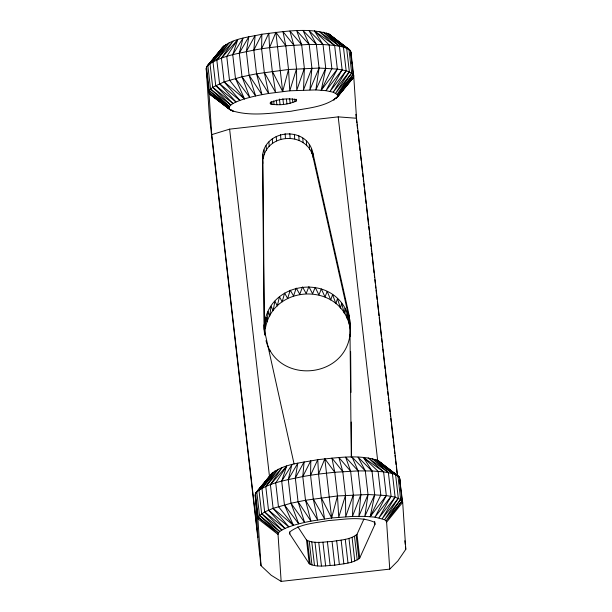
<?xml version="1.0" encoding="UTF-8"?>
<svg xmlns="http://www.w3.org/2000/svg" width="612" height="612" viewBox="0 0 612 612"><rect width="100%" height="100%" fill="white"/><g stroke="black" fill="none" stroke-linecap="round" stroke-linejoin="round"><path stroke-width="0.92" d="M294.081 463.995L264.193 329.241L262.487 158.822C261.661 129.384 307.079 124.312 312.893 153.122L349.131 315.218L349.421 324.796L350.447 330.12M206.206 68.552L209.327 115.523L261.01 565.679L271.192 575.257L281.145 581.4L389.737 569.122L397.877 560.929L405.794 549.308L402.673 502.337L399.399 477.161L377.788 460.461C358.533 454.119 337.51 457.814 317.758 459.643C302.274 462.863 284.243 463.391 271.606 473.803L256.78 491.757L255.525 493.425L255.173 495.016L257.989 537.405L211.744 134.632L208.929 92.244L209.281 90.653L212.685 87.248L224.153 81.886L242.031 76.775L256.55 73.792L268.645 93.46L261.951 94.653L256.55 73.792L253.827 50.1L261.844 34.226C248.663 37.324 233.218 38.089 222.638 47.338L206.558 66.96L206.206 68.552L208.929 92.244L209.488 93.735L210.949 95.097L231.091 110.428C250.354 116.77 271.368 113.082 291.128 111.246C306.604 108.033 324.635 107.498 337.281 97.086L337.656 95.694L337.097 94.393L333.257 92.213L326.012 90.683L315.868 89.91L289.767 90.806L268.645 93.46L264.323 72.476L261.599 48.784L261.844 34.226C283.83 31.648 307.247 27.242 328.828 33.997L348.97 49.327L350.431 50.697L350.99 52.181L353.713 75.873L356.528 118.261L397.639 476.381M261.01 565.679L257.889 518.708L258.241 517.117L259.503 515.449L264.659 511.938L273.113 508.35L290.991 503.24L305.51 500.256L317.605 519.925L313.283 498.941L310.559 475.249L310.804 460.691L302.787 476.557L305.51 500.256L310.911 521.118L331.635 517.981L352.466 516.421L364.828 516.375L374.98 517.148L384.588 519.695L386.065 520.858L386.616 522.151L389.737 569.122M349.345 71.795L333.257 92.213L346.147 70.724L343.424 47.025L323.235 32.13L339.408 46.122L342.131 69.814L326.012 90.683L337.35 69.087L334.626 45.395L323.021 44.515L309.182 44.431L296.705 30.722L301.647 44.691L304.363 68.383L303.506 89.956L311.906 68.123L309.182 44.431L303.116 30.6L316.343 44.37L319.059 68.062L315.868 89.91L325.737 68.207L323.021 44.515L314.469 30.967L334.626 45.395L343.424 47.025L348.97 49.327L351.693 73.019L353.155 74.389L353.713 75.873L353.361 77.464L337.281 97.086L353.361 77.464L337.656 95.694L353.155 74.389L350.431 50.697L328.828 33.997L346.629 48.103L349.345 71.795L335.628 93.231L351.693 73.019L346.147 70.724L337.35 69.087L319.059 68.062L288.52 69.485L256.55 73.792M398.313 498.26L382.217 518.678L395.107 497.189L392.391 473.489L372.195 458.595L388.375 472.586L391.091 496.278L374.98 517.148L386.31 495.552L383.594 471.86L371.981 470.98L358.15 470.896L345.665 457.187L350.607 471.156L353.331 494.848L352.466 516.421L360.866 494.588L358.15 470.896L352.076 457.065L365.303 470.835L368.026 494.527L364.828 516.375L374.705 494.672L371.981 470.98L363.429 457.432L383.594 471.86L392.391 473.489L397.938 475.792L400.653 499.484L402.115 500.853L402.673 502.337L386.616 522.151L402.115 500.853L399.399 477.161L377.788 460.461L395.589 474.568L398.313 498.26L384.588 519.695L400.653 499.484L395.107 497.189L386.31 495.552L368.026 494.527L337.48 495.95L305.51 500.256M350.056 336.439L350.378 329.394M264.415 332.255L262.877 154.247M217.023 99.129L213.29 96.329L231.091 110.428L229.622 109.265L229.064 107.972L229.439 106.572L210.536 88.985L207.82 65.293C221.093 55.654 238.206 53.619 253.827 50.1L255.15 35.419L246.368 51.53L249.084 75.23L255.617 95.969L261.951 94.653L249.084 75.23M281.145 581.4L278.032 534.437L278.406 533.037L259.503 515.449L256.78 491.757C270.053 482.118 287.166 480.083 302.787 476.557L304.11 461.884L295.328 477.995L298.052 501.695L304.585 522.434L310.911 521.118L298.052 501.695M311.906 68.123L309.909 89.834L319.059 68.062M360.866 494.588L358.877 516.298L368.026 494.527M246.368 51.53L248.816 36.743L239.307 53.083L242.031 76.775L249.765 97.385L255.617 95.969L242.031 76.775M295.328 477.995L297.784 463.207L288.275 479.548L290.991 503.24L298.725 523.849L304.585 522.434L290.991 503.24M374.98 524.316L374.598 522.296C360.376 515.908 343.638 519.642 328.583 520.544C315.585 523.038 300.714 523.528 289.889 531.874L289.774 533.955L309.244 563.721C316.909 567.76 326.448 565.465 334.772 565.19C343.103 563.614 352.933 563.606 359.726 558.014L374.98 524.316L374.651 521.478M337.35 69.087L321.269 90.201L325.737 68.207M386.31 495.552L370.229 516.666L374.705 494.672M350.033 334.642C344.441 379.295 277.733 384.168 265.99 340.67M239.307 53.083L242.964 38.158L232.751 54.72L235.467 78.42L244.486 98.884L249.765 97.385L235.467 78.42M288.275 479.548L291.924 464.623L281.711 481.185L284.435 504.877L293.446 525.348L298.725 523.849L284.435 504.877M253.827 50.1L261.599 48.784L268.79 33.178L269.586 47.621L272.309 71.313L282.675 91.517L288.52 69.485L285.796 45.793L282.966 31.572L293.814 45.143L296.537 68.835L296.751 90.285L304.363 68.383M302.787 476.557L310.559 475.249L317.758 459.643L318.546 474.086L321.269 497.778L331.635 517.981L337.48 495.95L334.756 472.257L331.926 458.036L342.781 471.607L345.497 495.299L345.711 516.75L353.331 494.848M222.263 48.738L222.638 47.338L206.558 66.96L209.281 90.653L229.064 107.972L209.488 93.735L229.622 109.265L210.949 95.097M271.231 475.203L271.606 473.803L255.525 493.425L258.241 517.117L278.032 534.437L257.889 518.708L255.173 495.016M263.183 158.829C267.237 132.376 307.997 131.396 313.199 157.705L349.429 319.801L350.324 328.208M296.537 68.835L289.767 90.806L288.52 69.485M345.497 495.299L338.727 517.27L337.48 495.95M232.751 54.72L237.685 39.65L221.429 58.194L224.153 81.886L239.866 100.422L244.486 98.884L229.485 80.126L226.761 56.434L237.685 39.65M281.711 481.185L286.645 466.114L270.397 484.658L273.113 508.35L288.833 526.886L293.446 525.348L278.445 506.591L275.729 482.899L286.645 466.114M261.599 48.784L269.586 47.621L275.874 32.291L285.796 45.793L309.182 44.431M310.559 475.249L318.546 474.086L324.834 458.755L334.756 472.257L358.15 470.896M297.815 526.71L306.528 540.029C314.193 544.068 323.725 541.773 332.056 541.498C340.387 539.922 350.209 539.914 357.003 534.322L364.048 518.769M321.269 90.201L331.865 68.552L329.141 44.86L314.469 30.967M370.229 516.666L380.825 495.016L378.101 471.324L363.429 457.432M342.131 69.814L330.036 91.356L346.147 70.724M391.091 496.278L378.996 517.821L395.107 497.189M296.223 101.034L296.629 100.33L296.132 99.725C287.732 97.966 278.315 99.098 270.496 102.625L270.091 103.329L270.58 103.933C278.988 105.692 288.405 104.56 296.223 101.034L296.009 99.159M351.693 73.019L337.097 94.393L353.155 74.389M400.653 499.484L386.065 520.858L402.115 500.853M221.429 58.194L233.065 41.195L216.816 59.984L219.54 83.676L235.995 101.99L239.866 100.422L219.54 83.676M270.397 484.658L282.033 467.66L265.784 486.448L268.5 510.14L284.962 528.454L288.833 526.886L268.5 510.14M216.816 59.984L229.194 42.764L212.984 61.781L215.699 85.473L232.935 103.558L235.995 101.99L215.699 85.473M265.784 486.448L278.162 469.228L261.944 488.246L264.659 511.938L281.903 530.023L284.962 528.454L264.659 511.938M212.984 61.781L226.134 44.324L209.97 63.556L212.685 87.248L230.739 105.088L232.935 103.558L212.685 87.248M334.925 98.586L333.785 100.1L335.575 97.966M261.944 488.246L275.102 470.789L258.93 490.021L261.653 513.713L279.699 531.553L281.903 530.023L261.653 513.713M209.97 63.556L223.938 45.862L207.82 65.293M347.624 83.821L335.98 98.57L352.099 79.139L350.668 80.294M258.93 490.021L272.898 472.326L256.78 491.757M337.656 95.694L353.713 75.873M341.565 90.844L343.363 88.709M206.558 66.96L215.019 57.146M255.525 493.425L263.374 484.314M211.744 134.632L229.615 129.147L338.199 116.869L356.528 118.261M269.586 47.621L285.796 45.793M318.546 474.086L334.756 472.257M335.368 39.742L336.875 40.836M342.146 44.668L350.431 50.697M339.408 46.122L319.219 31.449L334.626 45.395M389.607 470.039L395.627 474.422M397.134 475.516L399.399 477.161M388.375 472.586L368.179 457.914L383.594 471.86M346.629 48.103L326.456 32.979L343.424 47.025M223.005 103.604L225.247 105.287M231.221 109.77L233.463 111.445L232.047 110.275M395.589 474.568L375.424 459.444L392.391 473.489M330.296 35.167L348.97 49.327M379.264 461.632L397.938 475.792M208.929 92.244L229.064 107.972M209.281 90.653L229.439 106.572L230.739 105.088L210.536 88.985M258.241 517.117L278.406 533.037L279.699 531.553L259.503 515.449M224.153 81.886L244.486 98.884M273.113 508.35L293.446 525.348M323.021 44.515L309.068 30.684L316.343 44.37M371.981 470.98L358.028 457.149L365.303 470.835M301.647 44.691L289.95 31.051L293.814 45.143M350.607 471.156L338.91 457.516L342.781 471.607M264.323 72.476L275.591 92.412L272.309 71.313M313.283 498.941L324.559 518.877L321.269 497.778M349.429 319.801C337.587 269.02 260.207 280.518 264.552 332.729M269.64 349.597L269.969 351.372M349.131 315.218L350.362 327.902M275.874 32.291L282.675 91.517M324.834 458.755L331.635 517.981M355.855 114.345L356.291 118.139M356.505 120.044L356.834 122.89M357.056 124.787L357.492 128.589M357.706 130.486L358.142 134.288M358.364 136.185L359.343 144.738M359.565 146.635L360.001 150.43M360.216 152.334L361.195 160.88M361.417 162.777L362.396 171.329M362.618 173.227L363.054 177.021M363.268 178.926L363.597 181.772M363.811 183.669L364.247 187.471M364.469 189.368L365.448 197.921M365.67 199.818L366.106 203.612M366.32 205.517L367.299 214.062M367.521 215.96L368.5 224.512M368.722 226.409L369.158 230.204M369.373 232.109L369.702 234.954M369.923 236.852L370.359 240.654M370.574 242.551L371.01 246.353M371.232 248.25L371.553 251.104M371.775 253.001L372.211 256.795M372.425 258.7L374.062 272.944M374.284 274.842L374.605 277.695M374.827 279.592L375.263 283.387M375.477 285.291L375.806 288.137M376.028 290.034L376.464 293.837M376.678 295.734L377.114 299.536M377.336 301.433L378.315 309.978M378.537 311.883L378.973 315.677M379.188 317.582L380.167 326.127M380.389 328.024L381.368 336.577M381.59 338.474L382.026 342.269M382.24 344.173L382.569 347.019M382.783 348.917L383.219 352.719M383.441 354.616L384.42 363.168M384.642 365.066L385.078 368.86M385.292 370.765L386.279 379.31M386.493 381.207L387.473 389.76M387.694 391.657L388.13 395.451M388.345 397.356L388.674 400.202M388.895 402.099L389.331 405.901M389.546 407.799L389.982 411.601M390.204 413.498L390.525 416.351M390.747 418.248L391.183 422.043M391.397 423.948L393.034 438.192M393.256 440.089L393.577 442.943M393.799 444.84L394.235 448.634M394.457 450.539L394.778 453.385M395 455.282L395.436 459.084M395.65 460.981L396.086 464.783M396.308 466.681L397.287 475.226M404.815 540.756L405.251 544.558M405.465 546.455L405.794 549.308M338.199 116.869L377.68 460.744M357.003 534.322L359.726 558.014M356.161 535.286L358.877 558.978M354.493 536.303L357.217 559.995M352.068 537.328L354.792 561.02M348.962 538.331L351.678 562.03M345.275 539.287L347.991 562.979M294.617 98.983L294.938 101.791M292.429 98.807L292.865 102.548M341.129 540.144L343.852 563.836M289.606 98.586L290.142 103.26M286.416 99.198L286.959 103.872M336.677 540.893L339.392 564.585M282.882 98.739L283.524 104.346M332.056 541.498L334.772 565.19M279.439 99.037L280.089 104.652M327.42 541.934L330.136 565.633M276.333 100.085L276.869 104.759M273.663 100.934L274.092 104.675M322.929 542.201L325.653 565.893M271.629 101.584L271.95 104.392M270.366 102.059L270.58 103.933M318.737 542.286L321.461 565.978M314.981 542.178L317.697 565.87M311.783 541.888L314.507 565.58M309.259 541.421L311.975 565.113M307.484 540.794L310.207 564.486M306.528 540.029L309.244 563.721M289.56 532.058L289.774 533.955M229.615 129.147L269.532 476.825M399.95 478.645L400.332 484.299M350.99 52.181L351.365 57.819M351.617 61.575L351.739 63.457M312.893 153.122L313.199 157.705M311.477 148.754L311.783 153.337M309.274 144.715L309.58 149.297M306.36 141.143L306.666 145.725M302.825 138.151L303.131 142.734M298.801 135.841L299.1 140.423M294.403 134.296L294.709 138.878M289.797 133.561L290.103 138.144M285.131 133.668L285.437 138.251M280.556 134.609L280.862 139.192M276.234 136.354L276.54 140.936M272.302 138.84L272.608 143.422M268.905 141.984L269.203 146.566M266.136 145.687L266.442 150.269M264.109 149.825L264.415 154.408M262.487 158.822L262.793 163.404M264.927 333.571L265.05 335.399M263.925 324.857L264.43 332.76M349.857 319.548L351.288 457.524M350.63 351.418L350.99 392.445M351.242 422.028L351.548 457.332M265.929 317.299L264.713 334.374L264.629 323.304L265.44 328.086C273.189 284.519 338.329 281.903 349.421 324.796L347.654 313.918L347.295 318.829L345.023 308.356L344.281 313.237L341.603 303.223L340.456 308.157L337.457 298.633L335.904 303.697L332.591 294.617L330.717 299.949L327.175 291.35L325.026 297.011L321.331 288.91L318.944 294.93L315.18 287.334L312.61 293.775L308.861 286.668L306.176 293.553L302.504 286.921L299.773 294.273L296.254 288.091L293.553 295.925L290.241 290.157L287.648 298.472L284.603 293.056L282.193 301.854L279.462 296.751L277.305 305.992L274.926 301.135L273.105 310.797L271.101 306.13L269.678 316.159L268.102 311.531L267.1 321.966L265.929 317.299"/></g></svg>
